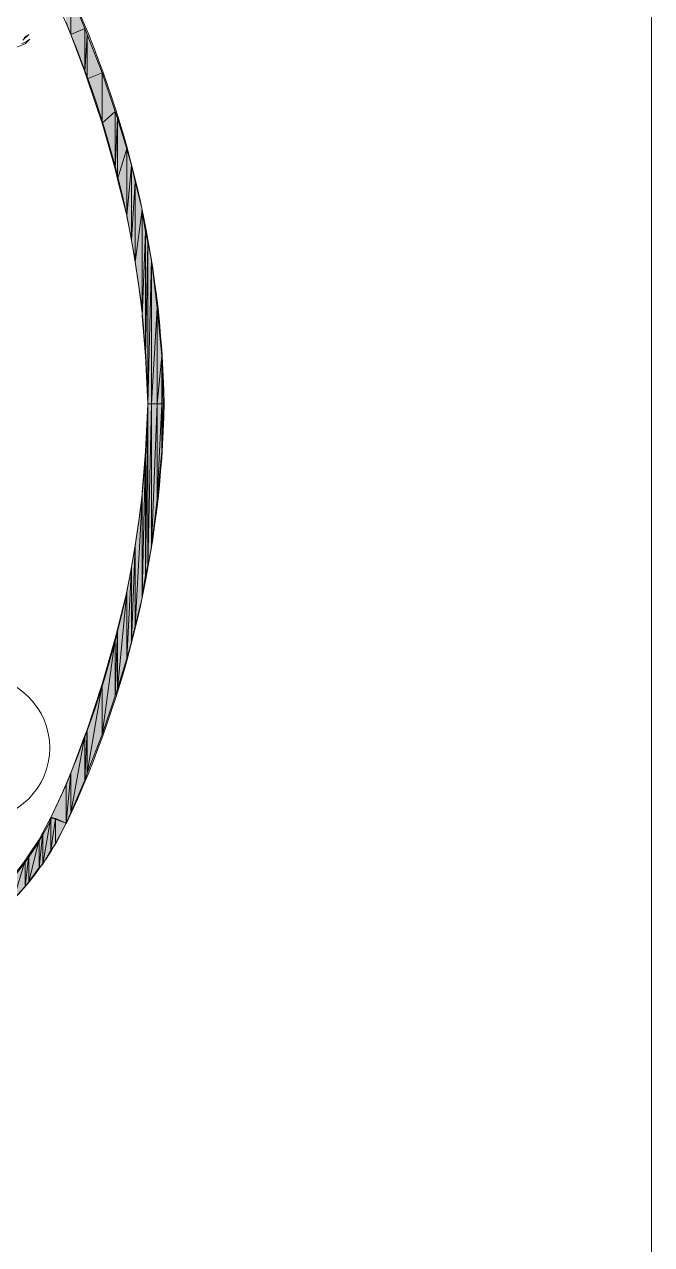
# Model space of a CAD drawing. Header units: inches. Extents: x 23 to 314, y 14 to 225.
# Drawn here: x 286.4 to 313.8, y 120.9 to 174.1 of the extents above; entities that cross this region are included whole.
import ezdxf

# ---------------------------------------------------------------- set-up
doc = ezdxf.new("R2010")
doc.units = ezdxf.units.IN
for name, color, linetype in [('BUYSER', 7, 'Continuous'), ('KAHUYQNER', 7, 'Continuous'), ('PDF_0', 7, 'Continuous'), ('Structural - Bearing_Pen_No__162', 7, 'Continuous'), ('Structural - Bearing_Pen_No__27', 7, 'Continuous')]:
    doc.layers.add(name, color=color, linetype=linetype)

msp = doc.modelspace()

# ---------------------------------------------------------------- hatches: boundary and pattern name
at = {"layer": 'Structural - Bearing_Pen_No__162', "true_color": 0xaaaaaa, "transparency": 33554687}
for points in [[(288.419, 175.365), (288.419, 173.632), (288.215, 174.142), (288.215, 175.824)], [(289.03, 173.887), (289.03, 172.001), (288.419, 173.632), (288.419, 175.365)], [(289.132, 173.632), (289.132, 171.696), (289.03, 172.001), (289.03, 173.887)], [(289.795, 171.95), (289.795, 169.759), (289.132, 171.696), (289.132, 173.632)], [(290.356, 170.268), (290.356, 167.771), (289.795, 169.759), (289.795, 171.95)], [(290.458, 169.963), (290.458, 167.312), (290.356, 167.771), (290.356, 170.268)], [(290.865, 168.637), (290.865, 165.732), (290.458, 167.312), (290.458, 169.963)], [(291.069, 167.924), (291.069, 164.662), (290.865, 165.732), (290.865, 168.637)], [(291.222, 167.21), (291.222, 163.694), (291.069, 164.662), (291.069, 167.924)], [(291.528, 165.987), (291.528, 161.655), (291.222, 163.694), (291.222, 167.21)], [(291.681, 165.019), (291.681, 159.616), (291.528, 161.349), (291.528, 165.885)], [(291.783, 164.56), (291.783, 157.526), (291.681, 159.616), (291.681, 165.019)], [(291.936, 163.795), (291.936, 157.526), (291.783, 157.526), (291.783, 164.56)], [(292.191, 161.706), (292.191, 157.526), (291.936, 157.526), (291.936, 163.795)], [(292.191, 157.526), (292.191, 161.706), (292.394, 159.616)], [(292.394, 159.616), (292.445, 157.526), (292.191, 157.526)], [(291.783, 157.526), (291.783, 150.493), (291.681, 150.034), (291.681, 155.437)], [(291.936, 157.526), (291.936, 151.257), (291.783, 150.493), (291.783, 157.526)], [(292.191, 157.526), (292.191, 153.347), (291.936, 151.257), (291.936, 157.526)], [(292.394, 157.526), (292.445, 157.526), (292.394, 155.437), (292.191, 153.347)], [(292.191, 153.347), (292.191, 157.526), (292.394, 157.526)], [(291.681, 155.437), (291.681, 150.034), (291.528, 149.168), (291.528, 153.653)], [(291.528, 153.398), (291.528, 149.066), (291.222, 147.842), (291.222, 151.359)], [(291.222, 151.359), (291.222, 147.842), (291.069, 147.129), (291.069, 150.391)], [(291.069, 150.391), (291.069, 147.129), (290.865, 146.415), (290.865, 149.32)], [(290.865, 149.32), (290.865, 146.415), (290.458, 145.09), (290.458, 147.689)], [(290.458, 147.689), (290.458, 145.09), (290.356, 144.784), (290.356, 147.282)], [(290.356, 147.282), (290.356, 144.784), (289.795, 143.102), (289.795, 145.294)], [(289.795, 145.294), (289.795, 143.102), (289.132, 141.42), (289.132, 143.306)], [(289.132, 143.306), (289.132, 141.42), (289.03, 141.115), (289.03, 143.051)], [(289.03, 143.051), (289.03, 141.115), (288.419, 139.687), (288.419, 141.42)], [(288.419, 141.42), (288.419, 139.687), (288.215, 139.229), (288.215, 140.911)], [(287.552, 139.484), (288.215, 140.911), (288.215, 139.229)], [(287.552, 139.484), (287.552, 138.056), (287.196, 137.445), (287.196, 138.821)], [(287.552, 138.056), (287.552, 139.484), (287.756, 139.433)], [(287.756, 139.433), (288.215, 139.229), (287.756, 138.311), (287.552, 138.056)], [(287.043, 138.515), (287.043, 137.292), (286.584, 136.68), (286.584, 137.853)], [(287.196, 138.821), (287.196, 137.445), (287.043, 137.292), (287.043, 138.515)], [(286.584, 137.853), (286.584, 136.68), (286.431, 136.476), (286.431, 137.598)], [(286.431, 137.598), (286.431, 136.476), (285.921, 135.916), (285.921, 136.935)]]:
    msp.add_hatch(color=253, dxfattribs=at).paths.add_polyline_path(points, flags=0)

# ---------------------------------------------------------------- linework, layer by layer
at = {"layer": 'BUYSER', "color": 116, "linetype": 'Continuous', "lineweight": 5, "true_color": 0x136734}
for points in [[(286.38, 173.479), (286.584, 173.632), (286.329, 173.378)], [(286.278, 173.225), (286.482, 173.327), (286.635, 173.428), (286.431, 173.225), (286.074, 173.072)]]:
    msp.add_lwpolyline(points, dxfattribs=at)
at = {"layer": 'KAHUYQNER', "color": 8, "linetype": 'Continuous', "lineweight": 5, "true_color": 0x767676}
msp.add_open_spline([(287.501, 142.516), (287.501, 144.247), (286.098, 145.651), (284.367, 145.651), (282.636, 145.651), (281.232, 144.247), (281.232, 142.516), (281.232, 140.785), (282.636, 139.382), (284.367, 139.382), (286.098, 139.382), (287.501, 140.785), (287.501, 142.516)], degree=3, knots=[0, 0, 0, 0, 1, 1, 1, 2, 2, 2, 3, 3, 3, 4, 4, 4, 4], dxfattribs=at)
at = {"layer": 'PDF_0', "color": 18, "linetype": 'Continuous', "lineweight": 5, "true_color": 0x000000}
msp.add_lwpolyline([(313.75, 13.592), (313.75, 224.601), (23.23, 224.601)], dxfattribs=at)
at = {"layer": 'Structural - Bearing_Pen_No__162', "color": 253, "linetype": 'Continuous', "lineweight": 5, "true_color": 0xaaaaaa}
for points in [[(288.419, 175.365), (288.419, 173.632), (288.215, 174.142)], [(289.03, 173.887), (288.419, 175.365), (288.419, 173.632)], [(289.03, 173.887), (289.03, 172.001), (288.419, 173.632)], [(288.419, 173.632), (289.03, 173.887)], [(289.132, 173.632), (289.03, 173.887), (289.03, 172.001)], [(289.132, 173.632), (289.132, 171.696), (289.03, 172.001)], [(289.03, 172.001), (289.132, 173.632)], [(289.795, 171.95), (289.132, 173.632), (289.132, 171.696)], [(289.132, 171.696), (289.795, 171.95)], [(289.795, 171.95), (289.795, 169.759)], [(290.356, 170.268), (289.795, 171.95), (289.795, 169.759)], [(289.795, 169.759), (289.132, 171.696)], [(290.356, 170.268), (290.356, 167.771), (289.795, 169.759)], [(289.795, 169.759), (290.356, 170.268)], [(290.458, 169.963), (290.356, 170.268), (290.356, 167.771)], [(290.458, 169.963), (290.458, 167.312), (290.356, 167.771)], [(290.356, 167.771), (290.458, 169.963)], [(290.865, 168.637), (290.458, 169.963), (290.458, 167.312)], [(290.865, 168.637), (290.865, 165.732), (290.458, 167.312)], [(290.458, 167.312), (290.865, 168.637)], [(291.069, 167.924), (290.865, 168.637), (290.865, 165.732)], [(291.069, 167.924), (291.069, 164.662), (290.865, 165.732)], [(290.865, 165.732), (291.069, 167.924)], [(291.222, 167.21), (291.069, 167.924), (291.069, 164.662)], [(291.222, 167.21), (291.222, 163.694), (291.069, 164.662)], [(291.069, 164.662), (291.222, 167.21)], [(291.528, 165.987), (291.222, 167.21), (291.222, 163.694)], [(291.528, 165.987), (291.528, 161.655), (291.222, 163.694)], [(291.222, 163.694), (291.528, 165.987)], [(291.528, 165.987), (291.528, 165.885)], [(291.681, 165.019), (291.528, 165.885), (291.528, 161.349)], [(291.681, 165.019), (291.681, 159.616), (291.528, 161.349)], [(291.528, 161.349), (291.681, 165.019)], [(291.783, 164.56), (291.681, 165.019), (291.681, 159.616)], [(291.783, 164.56), (291.783, 157.526), (291.681, 159.616)], [(291.681, 159.616), (291.783, 164.56)], [(291.936, 163.795), (291.783, 164.56), (291.783, 157.526)], [(291.936, 163.795), (291.936, 157.526), (291.783, 157.526)], [(291.783, 157.526), (291.936, 163.795)], [(292.191, 161.706), (291.936, 163.795), (291.936, 157.526)], [(291.528, 161.655), (291.528, 161.349)], [(292.191, 161.706), (292.191, 157.526), (291.936, 157.526)], [(291.936, 157.526), (292.191, 161.706)], [(292.394, 159.616), (292.191, 157.526), (292.394, 157.526)], [(292.394, 159.616), (292.445, 157.526), (292.394, 157.526)], [(292.394, 157.526), (292.394, 159.616)], [(291.783, 157.526), (291.681, 155.437), (291.681, 150.034)], [(291.783, 157.526), (291.783, 150.493), (291.681, 150.034)], [(291.681, 150.034), (291.783, 157.526)], [(291.936, 157.526), (291.783, 157.526), (291.783, 150.493)], [(291.936, 157.526), (291.936, 151.257), (291.783, 150.493)], [(291.783, 150.493), (291.936, 157.526)], [(292.191, 157.526), (291.936, 157.526), (291.936, 151.257)], [(292.191, 157.526), (292.191, 153.347), (291.936, 151.257)], [(291.936, 151.257), (292.191, 157.526)], [(292.394, 157.526), (292.191, 153.347), (292.394, 155.437)], [(292.394, 157.526), (292.445, 157.526), (292.394, 155.437)], [(292.394, 155.437), (292.394, 157.526)], [(291.681, 155.437), (291.528, 153.653), (291.528, 149.168)], [(291.681, 155.437), (291.681, 150.034), (291.528, 149.168)], [(291.528, 149.168), (291.681, 155.437)], [(291.528, 153.398), (291.222, 151.359), (291.222, 147.842)], [(291.528, 153.398), (291.528, 149.066), (291.222, 147.842)], [(291.222, 147.842), (291.528, 153.398)], [(291.528, 149.066), (291.528, 149.168), (291.528, 153.398), (291.528, 153.653)], [(291.222, 151.359), (291.069, 150.391), (291.069, 147.129)], [(291.222, 151.359), (291.222, 147.842), (291.069, 147.129)], [(291.069, 147.129), (291.222, 151.359)], [(291.069, 150.391), (290.865, 149.32), (290.865, 146.415)], [(291.069, 150.391), (291.069, 147.129), (290.865, 146.415)], [(290.865, 146.415), (291.069, 150.391)], [(290.865, 149.32), (290.458, 147.689), (290.458, 145.09)], [(290.865, 149.32), (290.865, 146.415), (290.458, 145.09)], [(290.458, 145.09), (290.865, 149.32)], [(290.458, 147.689), (290.356, 147.282), (290.356, 144.784)], [(290.458, 147.689), (290.458, 145.09), (290.356, 144.784)], [(290.356, 144.784), (290.458, 147.689)], [(290.356, 147.282), (289.795, 145.294), (289.795, 143.102)], [(290.356, 147.282), (290.356, 144.784), (289.795, 143.102)], [(289.795, 143.102), (290.356, 147.282)], [(289.795, 145.294), (289.132, 143.306), (289.132, 141.42)], [(289.132, 141.42), (289.795, 145.294)], [(289.795, 145.294), (289.795, 143.102)], [(289.132, 143.306), (289.03, 143.051), (289.03, 141.115)], [(289.132, 143.306), (289.132, 141.42), (289.03, 141.115)], [(289.03, 141.115), (289.132, 143.306)], [(289.03, 143.051), (288.419, 141.42), (288.419, 139.687)], [(289.03, 143.051), (289.03, 141.115), (288.419, 139.687)], [(288.419, 139.687), (289.03, 143.051)], [(289.795, 143.102), (289.132, 141.42)], [(288.419, 141.42), (288.215, 140.911), (288.215, 139.229)], [(288.419, 141.42), (288.419, 139.687), (288.215, 139.229)], [(288.215, 139.229), (288.419, 141.42)], [(287.552, 139.484), (287.196, 138.821), (287.196, 137.445)], [(287.552, 139.484), (287.552, 138.056), (287.196, 137.445)], [(287.196, 137.445), (287.552, 139.484)], [(287.756, 139.433), (287.552, 138.056), (287.756, 138.311)], [(287.756, 139.433), (288.215, 139.229), (287.756, 138.311)], [(287.756, 138.311), (287.756, 139.433)], [(287.043, 138.515), (286.584, 137.853), (286.584, 136.68)], [(287.043, 138.515), (287.043, 137.292), (286.584, 136.68)], [(286.584, 136.68), (287.043, 138.515)], [(287.196, 138.821), (287.043, 138.515), (287.043, 137.292)], [(287.196, 138.821), (287.196, 137.445), (287.043, 137.292)], [(287.043, 137.292), (287.196, 138.821)], [(286.584, 137.853), (286.431, 137.598), (286.431, 136.476)], [(286.584, 137.853), (286.584, 136.68), (286.431, 136.476)], [(286.431, 136.476), (286.584, 137.853)], [(286.431, 137.598), (285.921, 136.935), (285.921, 135.916)], [(286.431, 137.598), (286.431, 136.476), (285.921, 135.916)], [(285.921, 135.916), (286.431, 137.598)]]:
    msp.add_lwpolyline(points, dxfattribs=at)
for points in [[(292.191, 157.526), (292.191, 161.706), (292.394, 159.616), (292.191, 157.526)], [(292.191, 153.347), (292.191, 157.526), (292.394, 157.526), (292.191, 153.347)], [(287.552, 139.484), (288.215, 140.911), (288.215, 139.229), (287.552, 139.484)], [(287.552, 138.056), (287.552, 139.484), (287.756, 139.433), (287.552, 138.056)]]:
    msp.add_lwpolyline(points, close=True, dxfattribs=at)
at = {"layer": 'Structural - Bearing_Pen_No__27', "color": 18, "linetype": 'Continuous', "lineweight": 5, "true_color": 0x000000}
for points in [[(292.489, 157.527), (292.377, 163.869), (290.921, 170.115), (288.216, 175.852)], [(291.776, 157.527), (291.664, 163.764), (290.231, 169.905), (287.571, 175.547)], [(287.571, 139.505), (290.231, 145.147), (291.664, 151.289), (291.776, 157.526)], [(288.216, 139.201), (290.921, 144.938), (292.377, 151.184), (292.489, 157.526)], [(283.248, 134.57), (285.139, 135.764), (286.65, 137.472), (287.603, 139.494)], [(283.602, 134.01), (285.599, 135.271), (287.195, 137.075), (288.202, 139.212)]]:
    msp.add_open_spline(points, degree=3, dxfattribs=at)

doc.saveas('drawing.dxf')
